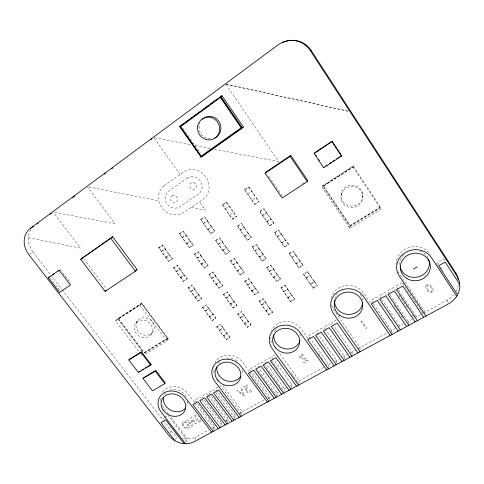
<?xml version="1.0" encoding="UTF-8"?>
<svg xmlns="http://www.w3.org/2000/svg" width="484" height="484" viewBox="0 0 484 484"><rect width="100%" height="100%" fill="white"/><g stroke="black" fill="none" stroke-linecap="round" stroke-linejoin="round"><path stroke-width="0.36" stroke-dasharray="2.42 1.81" d="M352.08 354.034L352.122 351.947L334.214 326.289M353.187 165.885L353.132 167.095L322.017 187.145L349.763 228.369L380.969 209.263L380.775 207.69L353.187 165.885L322.338 185.777L322.017 187.145M323.348 185.977L352.963 166.762L323.348 185.977L350.065 225.707L379.759 207.485L350.065 225.707M349.763 228.369L349.841 226.657L322.338 185.777M344.148 359.025L344.275 356.218L325.956 330.094M336.307 363.284L336.501 360.453L318.678 335.158M328.527 367.507L328.787 364.652L310.976 339.496M341.196 195.004L341.347 193.576M314.509 281.742L307.624 271.542L303.577 273.98L303.474 274.44L313.087 288.246L317.153 285.844L317.226 285.366L314.546 281.507L310.45 284.156L314.546 281.507M298.779 383.655L299.281 380.708L278.615 352.025M313.087 288.246L313.172 287.768L310.492 283.92M291.32 387.708L291.882 384.738L273.775 359.721M283.872 391.943L284.538 388.737L266.89 364.458M310.45 284.156L303.577 273.98M303.474 274.44L307.528 271.996L307.624 271.542M276.527 395.924L277.259 392.699L259.63 368.554M294.562 299.318L294.677 298.822L292.009 295.028L287.986 297.624L283.775 291.652L287.792 289.045L285.106 285.227L281.156 287.605L281.01 288.083L290.6 301.659L294.562 299.318L284.967 285.699L285.106 285.227M302.881 265.305L302.99 264.863L300.274 260.955L296.172 263.647L291.894 257.5L295.996 254.796L293.268 250.869L289.093 253.791L298.828 267.767L302.881 265.305L293.141 251.281L293.268 250.869M269.4 399.227L270.036 396.632L252.424 372.613M268.076 398.822L268.396 397.521L271.361 395.912M290.6 301.659L290.727 301.163L294.677 298.822M298.828 267.767L302.99 264.863M287.986 297.624L292.009 295.028M296.172 263.647L300.274 260.955M283.775 291.652L287.792 289.045M291.894 257.5L295.996 254.796M241.371 415.006L242.393 411.678L222.985 385.639M200.334 419.997C199.995 421.848 197.647 421.255 197.097 419.84L198.21 419.077L197.756 418.478L195.663 419.501C196.48 421.739 200.376 423.446 201.277 420.414M272.468 312.446L272.625 311.932L269.963 308.199L266.025 310.746L261.82 304.878L265.764 302.312L263.084 298.561L259.049 301.375L268.608 314.733L272.468 312.446L262.909 299.051L263.084 298.561M240.137 414.014L240.548 412.683L220.389 385.663L218.484 386.74M280.333 279.123L280.484 278.663L277.78 274.815L273.75 277.459L269.485 271.415L273.514 268.765L270.792 264.899L266.678 267.779L276.382 281.525L280.333 279.123L270.629 265.335L270.792 264.899M268.608 314.733L268.771 314.213L272.625 311.932M266.025 310.746L269.963 308.199M234.377 418.805L235.454 415.46L217.994 392.131M276.382 281.525L280.484 278.663M288.44 244.511L288.573 244.105L285.826 240.149L281.712 242.883L277.38 236.664L281.494 233.917L278.73 229.936L274.537 232.883L284.392 247.04L288.44 244.511L278.578 230.311L278.73 229.936M273.75 277.459L277.78 274.815M227.432 422.574L228.569 419.204L210.685 395.404M226.294 421.54L226.754 420.197L208.429 395.833M261.82 304.878L265.764 302.312M284.392 247.04L288.573 244.105M281.712 242.883L285.826 240.149M220.547 426.313L221.739 422.925L203.873 399.246M269.485 271.415L273.514 268.765M213.716 430.016L214.963 426.616L197.169 403.124M250.881 325.206L251.075 324.673L248.419 321.001L244.559 323.5L240.367 317.722L244.238 315.211L241.564 311.514L237.59 314.291L247.112 327.432L250.881 325.206L241.353 312.023L241.564 311.514M212.924 428.812L213.426 427.451L195.01 403.166M247.112 327.432L247.312 326.9L251.075 324.673M277.38 236.664L281.494 233.917M244.559 323.5L248.419 321.001M258.287 292.584L258.474 292.1L255.776 288.325L251.831 290.908L247.578 284.967L251.529 282.366L248.812 278.566L244.759 281.404L254.433 294.925L258.287 292.584L248.613 279.02L248.812 278.566M254.433 294.925L258.474 292.1M251.831 290.908L255.776 288.325M195.149 439.557L196.256 436.798L208.894 429.919M240.367 317.722L244.238 315.211M265.934 258.674L266.109 258.25L263.375 254.36L259.345 257.04L255.026 250.924L259.055 248.232L256.302 244.317L252.17 247.221L261.989 261.136L265.934 258.674L256.109 244.722L256.302 244.317M229.815 337.651L230.045 337.1L227.401 333.488L223.608 335.938L219.433 330.251L223.227 327.789L220.565 324.153L216.644 326.888L226.137 339.822L229.815 337.651L220.317 324.679L220.565 324.153M186.104 442.315L187.556 438.861A18.676 15.833 25.5 0 0 196.256 436.798M261.989 261.136L266.109 258.25M185.233 440.827L186.116 438.758L168.069 415.308M259.345 257.04L263.375 254.36M247.578 284.967L251.529 282.366M226.137 339.822L226.373 339.278L230.045 337.1M223.608 335.938L227.401 333.488M273.708 223.305L273.871 222.936L271.088 218.931L266.968 221.708L262.582 215.41L266.702 212.615L263.907 208.586L259.69 211.562L269.667 225.895L273.708 223.305L263.719 208.925L263.907 208.586M236.749 305.658L236.972 305.162L234.286 301.441L230.414 303.982L226.173 298.138L230.045 295.585L227.347 291.846L223.348 294.641L232.986 307.945L236.749 305.658L227.105 292.318L227.347 291.846M175.553 439.321L177.096 435.896M232.986 307.945L236.972 305.162M219.433 330.251L223.227 327.789M255.026 250.924L259.055 248.232M269.667 225.895L273.871 222.936M230.414 303.982L234.286 301.441M266.968 221.708L271.088 218.931M170.017 432.648L170.979 430.615L163.592 421.05M243.936 272.474L244.148 272.026L241.419 268.203L237.469 270.834L233.167 264.821L237.118 262.177L234.371 258.329L230.299 261.191L240.088 274.876L243.936 272.474L234.141 258.752L234.371 258.329M240.088 274.876L244.148 272.026M226.173 298.138L230.045 295.585M237.469 270.834L241.419 268.203M215.731 318.411L215.985 317.897L213.311 314.237L209.512 316.736L205.289 310.982L209.088 308.477L206.396 304.793L202.451 307.558L212.059 320.644L215.731 318.411L206.117 305.289L206.396 304.793M212.059 320.644L215.985 317.897M262.582 215.41L266.702 212.615M209.512 316.736L213.311 314.237M251.256 237.826L251.456 237.438L248.685 233.5L244.65 236.228L240.276 230.033L244.311 227.292L241.522 223.33L237.372 226.264L247.318 240.354L251.256 237.826L241.298 223.699L241.522 223.33M233.167 264.821L237.118 262.177M247.318 240.354L251.456 237.438M222.446 285.881L222.694 285.415L219.978 281.652L216.1 284.235L211.811 278.312L215.689 275.723L212.954 271.935L208.937 274.761L218.695 288.222L222.446 285.881L212.682 272.377L212.954 271.935M205.289 310.982L209.088 308.477M456.176 291.168L456.684 290.237A22.306 20.128 -7.9 0 0 458.402 283.116M218.695 288.222L222.694 285.415M244.65 236.228L248.685 233.5M216.1 284.235L219.978 281.652M240.276 230.033L244.311 227.292M229.301 251.976L229.543 251.565L226.784 247.693L222.828 250.361L218.472 244.275L222.428 241.589L219.645 237.692L215.555 240.584L225.465 254.433L229.301 251.976L219.385 238.08L219.645 237.692M211.811 278.312L215.689 275.723M244.825 189.595L244.608 189.897L254.711 204.417L258.934 201.435L256.121 197.375L251.995 200.201L244.825 189.595L248.843 186.897L256.121 197.375M201.477 298.949L201.761 298.471L199.051 294.768L195.252 297.297L190.974 291.477L194.78 288.93L192.051 285.209L188.094 287.992L197.817 301.236L201.477 298.949L191.749 285.669L192.051 285.209M197.817 301.236L201.761 298.471M225.465 254.433L229.543 251.565M254.711 204.417L258.934 201.435M195.252 297.297L199.051 294.768M222.828 250.361L226.784 247.693M145.478 354.119L166.847 341.045L168.353 338.619L141.63 303.051L117.418 318.654L115.513 320.91L140.058 353.066M167.482 338.419L141.715 303.637L118.278 318.847L144.111 352.751L167.482 338.419L141.715 303.637M251.995 200.201L254.917 204.085M190.974 291.477L194.78 288.93M207.866 265.716L208.144 265.286L205.391 261.475L201.507 264.101L197.169 258.111L201.054 255.473L198.283 251.644L194.247 254.493L204.121 268.118L207.866 265.716L197.986 252.049L198.283 251.644M218.472 244.275L222.428 241.589M204.121 268.118L208.144 265.286M222.604 204.647L222.344 204.974L232.411 219.24L236.573 216.3L233.766 212.313L229.725 215.084L222.604 204.647L226.518 202.016L233.766 212.313M144.111 352.751L167.652 338.153M201.507 264.101L205.391 261.475M232.411 219.24L236.573 216.3M150.79 334.952A9.601 8.434 34.1 0 0 144.583 320.269A9.601 8.434 34.1 0 0 134.897 331.244A9.601 8.434 34.1 0 0 150.79 334.952L152.406 332.605A9.523 8.385 34.1 0 0 146.253 318.018A9.523 8.385 34.1 0 0 136.633 328.932A9.523 8.385 34.1 0 0 152.406 332.605M186.951 279.117L187.26 278.663L184.519 274.918L180.713 277.489L176.388 271.597L180.199 269.013L177.44 265.244L173.46 268.051L183.297 281.458L186.951 279.117L177.108 265.674L177.44 265.244M183.297 281.458L187.26 278.663M197.169 258.111L201.054 255.473M229.725 215.084L232.653 218.889M244.608 189.897L248.843 186.897M180.713 277.489L184.519 274.918M214.442 231.158L214.714 230.783L211.919 226.863L207.957 229.579L203.546 223.414L207.509 220.68L204.696 216.741L200.582 219.651L210.619 233.681L214.442 231.158L204.405 217.086L204.696 216.741M210.619 233.681L214.714 230.783M176.388 271.597L180.199 269.013M207.957 229.579L211.919 226.863M135.998 322.755L137.734 320.493M222.344 204.974L226.518 202.016M193.062 245.243L193.37 244.85L190.581 240.99L186.697 243.658L182.305 237.596L186.189 234.915L183.388 231.037L179.328 233.911L189.329 247.705L193.062 245.243L183.055 231.412L183.388 231.037M189.329 247.705L193.37 244.85M115.513 320.91L139.888 305.216L141.63 303.051M203.546 223.414L207.509 220.68M186.697 243.658L190.581 240.99M172.201 258.976L172.546 258.559L169.769 254.766L165.958 257.379L161.583 251.42L165.395 248.794L162.6 244.977L158.607 247.808L168.559 261.378L172.201 258.976L162.237 245.37L162.6 244.977M168.559 261.378L172.546 258.559M165.958 257.379L169.769 254.766M182.305 237.596L186.189 234.915M161.583 251.42L165.395 248.794M29.433 254.245L32.948 251.88A20.08 17.376 48 0 1 31.121 229.464M158.607 247.808L162.237 245.37M179.328 233.911L183.055 231.412M200.582 219.651L204.405 217.086M247.554 193.818L251.68 190.98M225.296 208.816L229.343 206.027M259.69 211.562L263.719 208.925M237.372 226.264L241.298 223.699M173.46 268.051L177.108 265.674M194.247 254.493L197.986 252.049M215.555 240.584L219.385 238.08M302.04 184.077L304.527 182.45M118.278 318.847L141.522 303.879M274.537 232.883L278.578 230.311M188.094 287.992L191.749 285.669M208.937 274.761L212.682 272.377M252.17 247.221L256.109 244.722M230.299 261.191L234.141 258.752M423.367 313.16L449.636 298.664A22.306 20.128 -7.9 0 0 453.756 294.859M289.093 253.791L293.141 251.281M266.678 267.779L270.629 265.335M202.451 307.558L206.117 305.289M223.348 294.641L227.105 292.318M244.759 281.404L248.613 279.02M349.841 226.657L380.775 207.69M144.649 353.145L168.353 338.619M281.01 288.083L284.967 285.699M216.644 326.888L220.317 324.679M237.59 314.291L241.353 312.023M259.049 301.375L262.909 299.051M306.275 277.852L310.323 275.426M306.221 278.082L310.28 275.656M313.172 287.768L317.226 285.366M164.487 417.335L167.476 415.647M217.848 387.103L215.307 388.543L217.546 391.532M275.178 354.621L271.566 356.672L273.333 359.11M336.168 320.069L331.655 322.622L333.785 325.678M402.204 282.65L395.991 286.171L398.09 289.305M212.131 428.159L214.963 426.616M221.739 422.925L219.936 423.905L201.187 399.076M225.502 420.874L228.569 419.204M235.454 415.46L233.627 416.452L214.829 391.368M239.278 413.378L263.847 400.002M278.445 392.052L275.342 393.746L256.835 368.427M286.334 387.757L282.608 389.789L264.082 364.331M289.934 385.802L293.691 383.751M323.736 367.398L297.321 381.779L289.807 371.367M330.675 363.623L327.039 365.601L324.431 361.929M334.964 361.288L339.036 359.067M342.726 357.059L347.476 354.476M350.561 352.794L355.353 350.186M357.936 348.782L387.115 332.895M391.81 332.454L391.592 330.463L395.228 328.479M398.199 326.863L403.517 323.965M408.508 323.379L408.175 321.43L411.878 319.416M414.903 317.77L420.935 314.485M196.431 414.83L194.622 415.629L194.278 417.456L194.955 417.607L195.869 415.962L197.678 415.968M54.607 212.361L114.938 223.735L87.9 187.278M154.517 137.716L191.452 144.825M195.149 145.533L209.923 148.376M214.351 149.229L278.621 161.596L226.343 84.791M88.929 186.969L158.903 200.878M191.295 207.315L205.434 210.123L199.462 201.743M28.381 237.735L80.392 248.074L53.591 212.682M226.052 84.113L348.819 111.278M225.913 84.168L348.813 111.356M198.18 416.234L198.658 416.585M163.296 418.013L164.215 419.204M32.948 251.88L61.571 288.942M62.031 289.541L163.126 420.457M50.263 278.149L59.732 290.394M168.511 414.092L163.525 407.607A15.694 13.437 27.1 0 1 162.104 405.417M170.779 417.039L187.556 438.861L185.203 438.692A18.676 15.833 25.5 0 1 182.855 438.256M60.21 269.388L71.057 283.509M140.517 353.659L142.332 356.042M118.489 318.599L144.299 352.473M117.418 318.654L142.205 351.172M194.562 402.573L187.822 393.686A15.694 13.437 27.1 0 0 161.856 393.105M83.617 258.777L106.498 288.942M196.71 402.525L194.889 400.111L199.85 397.304L200.739 398.483M203.425 398.653L201.64 396.287L206.638 393.456L207.981 395.234M210.237 394.811L208.447 392.433L213.486 389.572L214.382 390.769M139.888 305.216L166.847 341.045M218.472 379.589L219.373 380.799M165.213 248.994L169.594 254.971M180.036 269.231L184.362 275.142M194.628 289.166L198.906 295.004M208.949 308.725L213.178 314.497M223.106 328.055L227.28 333.754M251.982 372.014L249.78 369.008L255.074 366.013L256.393 367.822M158.97 247.415L161.765 251.214M166.133 257.173L168.91 260.955M173.798 267.622L176.557 271.379M180.877 277.265L183.618 281.004M188.403 287.532L191.132 291.241M195.397 297.061L198.107 300.752M202.736 307.062L205.428 310.728M209.645 316.476L212.325 320.124M216.899 326.361L219.561 329.985M223.729 335.672L226.373 339.278M249.248 371.434L242.569 362.328A16.226 14.296 22.9 0 0 227.958 355.093A16.226 14.296 22.9 0 0 214.993 362.619M249.69 372.039L268.396 397.521M259.188 367.949L256.986 364.93L262.316 361.911L263.641 363.726M266.448 363.853L264.246 360.816L269.618 357.773L270.943 359.6M179.667 233.536L182.468 237.402M186.854 243.458L189.643 247.306M194.55 254.082L197.321 257.899M201.653 263.883L204.405 267.682M209.215 274.313L211.95 278.088M216.233 283.999L218.949 287.75M223.596 294.163L226.294 297.896M230.529 303.734L233.215 307.443M237.807 313.777L240.475 317.462M244.662 323.239L247.312 326.9M271.385 360.205L278.01 369.346M186.025 235.103L190.424 241.183M200.902 255.679L205.246 261.687M215.555 275.947L219.845 281.882M229.93 295.827L234.171 301.689M244.13 315.465L248.322 321.261M200.878 219.3L203.691 223.233M208.096 229.392L210.891 233.3M215.822 240.191L218.599 244.075M222.955 250.161L225.713 254.021M230.541 260.767L233.282 264.603M237.583 270.61L240.312 274.428M244.971 280.944L247.681 284.731M251.928 290.672L254.626 294.441M259.23 300.879L261.911 304.624M266.109 310.492L268.771 314.213M154.214 138.194L180.066 174.5M207.364 220.861L211.78 227.044M222.301 241.782L226.657 247.893M237.003 262.388L241.31 268.42M251.426 282.596L255.679 288.561M265.68 302.567L269.878 308.453M310.546 338.885L308.375 335.811L314.025 332.611L315.326 334.462M307.945 338.655L301 328.86A16.831 15.21 16 0 0 285.155 321.418A16.831 15.21 16 0 0 271.457 330.632M318.357 353.356L320.959 357.029M321.394 357.64L324.002 361.318M244.202 227.48L248.582 233.693M258.964 248.437L263.284 254.572M273.436 268.983L277.701 275.045M287.726 289.287L291.943 295.27M226.264 202.342L236.343 216.65M318.242 334.541L316.07 331.455L321.769 328.225L323.046 330.046M237.602 225.895L240.391 229.846M244.759 236.035L247.53 239.961M252.37 246.816L255.122 250.718M259.436 256.835L262.171 260.707M266.853 267.337L269.57 271.191M273.835 277.229L276.533 281.059M281.156 287.605L283.842 291.41M288.053 297.376L290.727 301.163M182.916 128.157L197.242 148.57M197.678 149.187L200.279 152.896M325.532 329.489L323.826 327.057L329.58 323.802L330.856 325.629M266.617 212.791L271.004 219.107M281.422 234.105L285.754 240.348M295.942 255.007L300.219 261.172M248.631 187.199L258.746 201.761M307.528 271.996L317.153 285.844M259.878 211.218L262.679 215.235M267.059 221.527L269.842 225.526M274.694 232.501L277.459 236.47M281.791 242.684L284.531 246.628M289.226 253.368L291.955 257.288M296.232 263.429L298.943 267.325M268.826 176.424L282.317 196.068M370.272 302.972L363.508 293.056A17.575 16.129 5.2 0 0 345.552 285.548A17.575 16.129 5.2 0 0 331.479 297.896M373.14 303.383L371.046 300.304L377.096 296.873L378.772 299.348M373.557 304L391.592 330.463M381.386 298.731L379.287 295.639L385.391 292.179L387.073 294.665M381.803 299.348L399.844 325.968L400.032 327.281M394.206 305.229L403.027 318.284M323.379 185.832L350.071 225.52M389.699 294.036L387.599 290.926L393.758 287.435L395.864 290.563M390.116 294.659L408.175 321.43M398.507 289.928L416.579 316.857M398.804 294.938L407.625 308.066M412.247 314.945L414.346 318.073M425.055 312.24L398.768 272.861A18.543 16.994 -8 0 1 397.999 271.584M402.615 283.267L422.804 313.469M352.963 166.762L380.969 209.263M438.746 264.5L437.524 262.637L444.022 258.958L445.655 261.469M440.367 266.98L443.205 271.318M436.235 263.375L437.869 265.867M447.222 300.177L448.033 302.633M200.122 418.509L200.352 419.489M362.855 195.076A10.896 10.485 -11.6 0 1 346.907 205.01A10.896 10.485 -11.6 0 1 346.181 186.842A10.896 10.485 -11.6 0 1 362.855 195.076L362.891 196.522A10.993 10.569 -11.2 0 1 346.804 206.523A10.993 10.569 -11.2 0 1 346.072 188.216A10.993 10.569 -11.2 0 1 362.891 196.522M360.042 349.708L360.036 347.639L333.899 310.014A17.575 16.129 5.2 0 1 331.546 304.853M176.224 435.4A18.676 15.833 25.5 0 1 170.979 430.615M272.232 342.938A16.831 15.21 16 0 1 270.471 337.136M274.585 331.842A13.467 12.167 16 0 1 277.586 327.698M299.844 333.664A13.467 12.167 16 0 1 300.455 338.147M396.1 264.518A18.543 16.994 -8 0 1 409.5 247.451A18.543 16.994 -8 0 1 430.536 254.663M214.255 372.456A16.226 14.296 22.9 0 1 213.656 367.652M160.519 400.685A15.694 13.437 27.1 0 1 160.434 397.794M218.236 363.442A12.977 11.441 22.9 0 1 219.597 361.639M226.869 358.136A12.977 11.441 22.9 0 1 237.614 361.379M242.302 370.26A12.977 11.441 22.9 0 1 242.145 372.686M334.813 298.997A14.06 12.905 5.2 0 1 337.469 293.522M360.284 294.46A14.06 12.905 5.2 0 1 362.589 300.177M164.687 394.466A12.554 10.745 27.1 0 1 165.492 393.304M169.551 390.34A12.554 10.745 27.1 0 1 186.763 397.418M187.804 401.472A12.554 10.745 27.1 0 1 186.818 406.312M399.778 264.585A14.835 13.594 -8 0 1 404.255 254.209M420.039 250.966A14.835 13.594 -8 0 1 427.941 257.579M210.443 138.95A11.374 10.866 66.7 0 1 199.952 122.827M300.782 356.466L300.957 357.246A1.24 1.107 14 0 0 301.834 357.791L305.126 358.245L308.387 360.507L303.892 362.843L303.426 362.195L303.686 361.899L306.59 360.296L305.089 359.297L301.599 358.741A2.378 2.124 14 0 1 299.953 357.706C297.757 354.96 304.406 353.181 303.916 355.903L301.853 355.565L300.782 356.466M244.317 395.246L244.015 395.9L243.21 395.845L236.912 390.437L237.729 390.237L242.95 394.454L240.917 388.44L241.086 387.938L241.667 387.956L244.317 395.246M425.859 286.135C424.94 289.734 431.008 295.494 433.15 290.878C434.094 287.272 427.977 281.507 425.859 286.135M183.242 423.821C183.043 426.446 186.618 428.866 188.778 426.846L185.106 422.048L183.835 422.798L183.242 423.821M182.25 423.488C181.905 427.384 187.272 430.27 190.164 427.203L185.269 420.808L183.079 422.09L182.25 423.488M246.556 389.36C246.005 392.119 251.208 392.675 250.149 389.572L250.337 389.366C254.209 392.542 245.606 394.605 245.448 389.85A2.384 2.081 20.4 0 1 245.642 388.604L246.253 387.865L243.295 386.795L247.003 384.81L247.457 385.427L245.43 386.704L247.977 387.521L246.556 389.36M192.196 425.829L191.96 426.337L191.337 426.12L186.842 420.051L187.768 419.973L191.144 424.389L190.871 418.025L191.458 417.468L196.28 423.815L195.348 423.893L191.906 419.374L192.196 425.829M432.061 290.406L431.97 290.848A1.156 1.041 -6.6 0 1 430.627 291.592C428.491 290.89 426.731 288.434 427.027 286.165A1.174 1.059 -6.7 0 1 427.947 285.415C430.288 285.59 431.879 288.252 432.061 290.406M361.342 321.067L361.161 321.781L365.638 328.279L366.424 328.454L366.606 327.747L362.129 321.243L361.342 321.067M163.87 185.947L161.329 188.621A16.656 15.548 47.9 0 0 158.667 200.043L159.768 204.006A16.656 15.548 47.9 0 0 179.818 214.291L183.206 212.833L203.256 199.154L205.906 196.498A16.825 15.899 49.4 0 0 205.857 176.969A16.825 15.899 49.4 0 0 187.302 170.259L183.847 171.832L163.87 185.947M187.453 177.93L168.432 191.271A9.65 9.008 47.9 0 0 165.933 201.828L167.107 203.939A9.65 9.008 47.9 0 0 179.673 206.904L198.73 193.8A9.753 9.214 49.4 0 0 196.613 177.658L194.32 176.823A9.753 9.214 49.4 0 0 187.453 177.93M172.467 195.633L171.657 196.111A3.842 3.582 47.9 0 0 175.662 202.56L176.472 202.088A3.842 3.582 47.9 0 0 172.467 195.633M190.823 188.33L190.242 187.617A3.539 3.346 49.4 0 1 195.391 183.43L195.972 184.144A3.539 3.346 49.4 0 1 190.823 188.33"/><path stroke-width="0.73" d="M341.498 156.09L341.571 155.582L332.06 141.201L314.334 153.011L314.146 153.501L323.681 167.748L341.498 156.09L331.951 141.649L332.06 141.201M323.681 167.748L323.82 167.204M307.225 181.615L307.642 180.417L290.721 155.394L265.879 172.123L265.129 173.248L282.13 197.998L307.225 181.615L290.17 156.392L290.721 155.394M311.158 50.457L310.395 50.747A24.188 23.135 -76.8 0 0 277.913 44.982L30.522 228.236A20.34 17.551 47.8 0 0 28.846 254.638L168.741 435.358A18.9 15.972 25.5 0 0 174.058 440.192L176.182 441.402A18.9 15.972 25.5 0 0 183.14 443.526L185.517 443.701A18.9 15.972 25.5 0 0 194.314 441.632L448.438 303.861A22.621 20.376 -7.6 0 0 456.714 296.232L458.039 293.812A22.621 20.376 -7.6 0 0 459.8 285.929L459.612 283.255A22.621 20.376 -7.6 0 0 456.763 275.717L455.414 272.359L311.158 50.457A23.819 22.778 -76.4 0 0 284.525 41.824M164.814 383.661L165.238 382.898L155.739 370.441L143.518 377.756L143.046 378.506L152.539 390.86L164.814 383.661L155.291 371.186L155.739 370.441M150.657 365.111L151.117 364.379L141.51 351.783L129.325 359.279L128.823 359.993L138.424 372.492L150.657 365.111L141.032 352.491L141.51 351.783M135.363 271.24L137.002 269.485L112.609 236.749L80.689 259.249L105.119 291.404L135.363 271.24L110.769 238.273L112.609 236.749M105.119 291.404L106.492 290.001M242.321 127.873L243.385 127.002L221.968 95.693L179.57 126.524L201.048 157.1L242.321 127.873L220.698 96.28M241.292 127.673L220.529 97.357L241.292 127.673L201.042 156.211L180.399 126.814L220.529 97.357M48.255 277.858L59.133 270.241L70.483 285.003L59.568 292.481L48.255 277.858L49.362 276.981M201.048 157.1L243.385 127.002M201.042 156.211L181.01 127.334M37.044 224.001L38.236 223.118M50.161 214.291L51.352 213.408M72.406 197.823L74.814 196.038M104.338 174.179L105.542 173.284M111.574 168.825L112.778 167.93M150.76 139.809L151.97 138.914M183.618 123.892L179.57 126.524M186.05 122.101L192.136 117.624M193.963 116.281L200.049 111.804M203.092 109.566L207.963 105.984M210.401 104.193L216.487 99.722M219.53 97.484L221.968 95.693M52.98 274.452L54.184 273.605M57.802 271.076L59.006 270.229M80.689 259.249L110.769 238.273M265.129 173.248L290.17 156.392M135.75 270.32L137.002 269.485M314.146 153.501L331.951 141.649M325.659 166L326.881 165.195M329.332 163.592L331.165 162.394M333.004 161.19L334.226 160.392M336.676 158.788L338.51 157.584M339.738 156.78L340.96 155.981M128.823 359.993L141.032 352.491M138.902 371.748L140.191 370.974M142.121 369.812L143.403 369.038M145.333 367.87L147.257 366.709M148.546 365.934L151.117 364.379M30.522 228.236L33.475 226.47M143.046 378.506L155.291 371.186M413.354 269.08L417.226 266.872M184.059 443.592L165.782 419.9L160.96 422.623L174.936 440.694M185.517 443.701L161.178 412.12A15.887 13.558 27.2 0 1 164.082 392.857A15.887 13.558 27.2 0 1 185.735 398.096L211.665 432.224M213.22 431.377L192.892 404.594L197.902 401.762L218.254 428.649M220.075 427.662L199.717 400.74L204.774 397.884L225.145 424.916M226.984 423.917L206.601 396.856L211.696 393.976L232.096 421.147M239.102 417.347L218.677 390.037L213.541 392.935L233.941 420.142M240.965 416.337L214.902 381.446A16.426 14.441 23 0 1 218.532 361.191A16.426 14.441 23 0 1 241.099 366.491L267.271 402.077M268.929 401.182L248.407 373.249L253.761 370.23L274.295 398.271M276.237 397.219L255.697 369.135L261.094 366.092L281.646 394.285M283.606 393.22L263.042 364.984L268.487 361.917L289.063 390.261M291.035 389.196L270.453 360.804L275.94 357.706L296.541 386.208M298.531 385.131L272.244 348.71A17.049 15.373 16.1 0 1 276.691 327.372A17.049 15.373 16.1 0 1 300.243 332.726L326.627 369.897M328.4 368.935L307.715 339.768L313.438 336.531L334.135 365.825M336.211 364.7L315.507 335.364L321.279 332.109L341.994 361.566M344.088 360.429L323.366 330.929L329.193 327.638L349.926 357.265M352.037 356.121L331.298 326.452L337.173 323.137L357.924 352.933M360.054 351.777L333.567 313.705A17.811 16.317 5.4 0 1 338.945 291.174A17.811 16.317 5.4 0 1 363.569 296.577L390.128 335.472M392.028 334.444L371.21 303.916L377.345 300.455L398.175 331.11M400.395 329.906L379.565 299.203L385.754 295.706L406.596 326.543M408.841 325.327L387.993 294.441L394.236 290.914L415.097 321.933M417.359 320.711L396.499 289.638L402.797 286.08L423.669 317.286M425.956 316.046L399.318 276.17A18.803 17.206 -7.7 0 1 405.743 252.327A18.803 17.206 -7.7 0 1 431.54 257.772L456.714 296.232M315.568 154.862L316.397 156.096M318.46 159.182L319.283 160.416M457.525 294.75L438.625 265.855L445.213 262.134L459.691 284.356M310.395 50.747L456.763 275.717M282.299 42.834A23.819 22.778 -76.4 0 1 283.957 42.054M300.001 340.657A13.467 12.167 16 0 1 284.671 348.698A13.467 12.167 16 0 1 273.799 334.916M455.414 272.359A22.306 20.128 -7.9 0 1 458.227 279.806M240.802 376.165A12.977 11.441 22.9 0 1 225.526 380.442A12.977 11.441 22.9 0 1 216.947 366.933M362.679 302.216A14.06 12.905 5.2 0 1 347.827 314.4A14.06 12.905 5.2 0 1 334.625 300.322M185.662 408.072A12.554 10.745 27.1 0 1 170.852 410.269A12.554 10.745 27.1 0 1 163.659 397.08M428.54 258.886A14.835 13.594 -8 0 1 418.485 276.794A14.835 13.594 -8 0 1 400.044 266.69M202.385 119.282A11.374 10.866 66.7 0 1 219.034 121.587A11.374 10.866 66.7 0 1 214.575 138.067M339.695 315.259A14.254 13.056 5.4 0 0 362.595 307.201A14.254 13.056 5.4 0 0 343.21 292.917A14.254 13.056 5.4 0 0 339.695 315.259M275.602 347.905A13.643 12.3 16.1 0 0 298.791 345.86A13.643 12.3 16.1 0 0 284.144 328.358A13.643 12.3 16.1 0 0 275.602 347.905M217.443 379.91A13.141 11.549 23 0 0 239.701 379.807A13.141 11.549 23 0 0 226.681 362.147A13.141 11.549 23 0 0 217.443 379.91M163.041 409.954A12.705 10.842 27.2 0 0 184.392 411.461A12.705 10.842 27.2 0 0 172.77 393.873A12.705 10.842 27.2 0 0 163.041 409.954M406.814 278.488A15.04 13.764 -7.7 0 0 430.324 267.749A15.04 13.764 -7.7 0 0 408.913 254.644A15.04 13.764 -7.7 0 0 406.814 278.488M197.714 126.378A11.477 10.963 66.3 0 0 212.591 139.307A11.477 10.963 66.3 0 0 215.574 119.923A11.477 10.963 66.3 0 0 197.714 126.378"/></g></svg>
